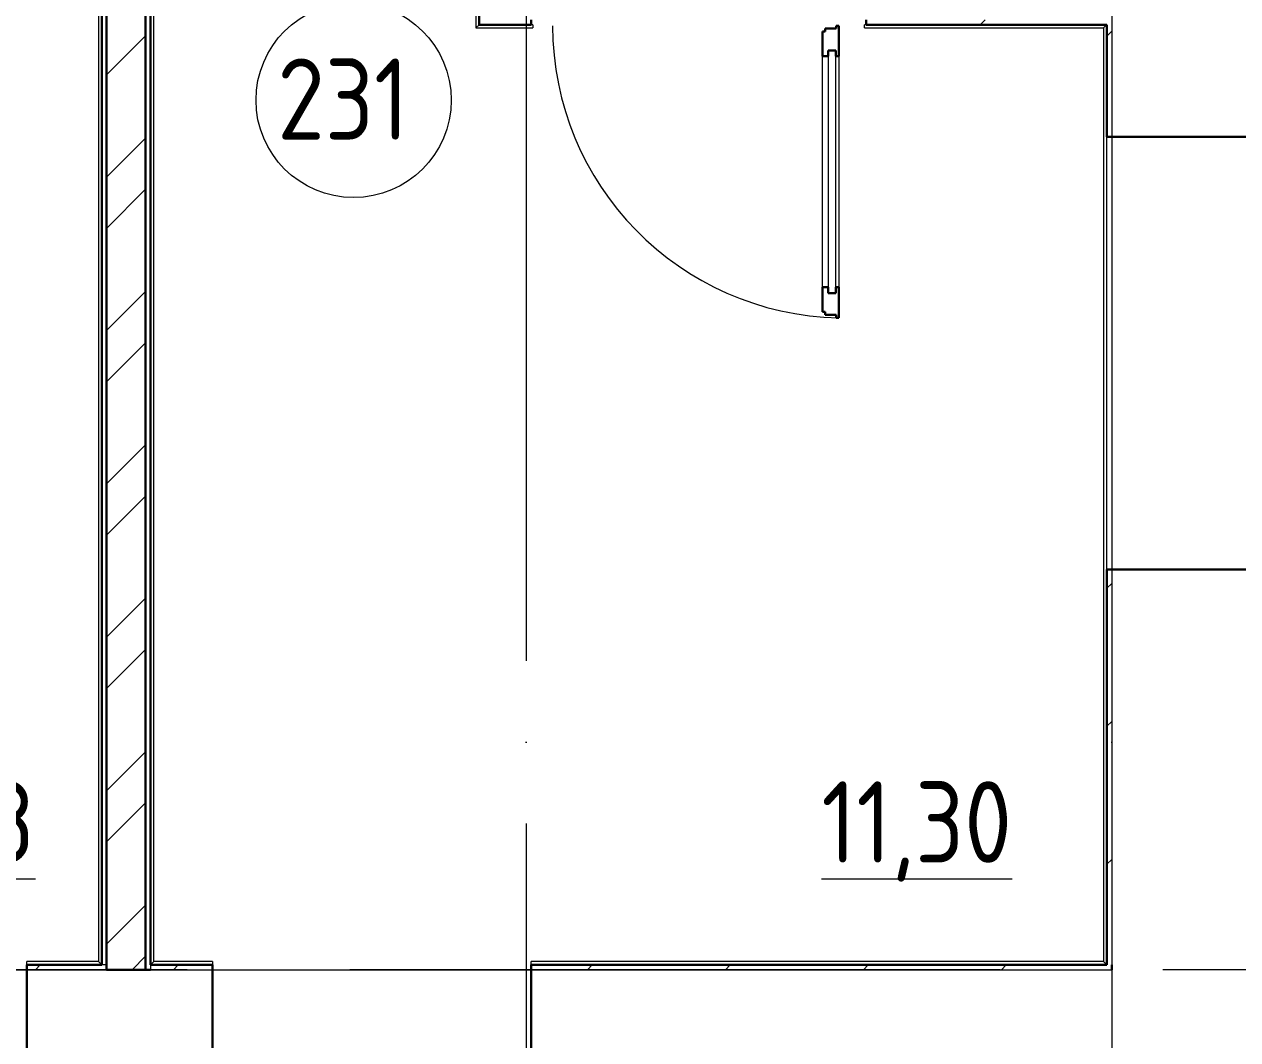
# Model space of a CAD drawing. Header units: millimetres. Extents: x -87434 to 499450, y -468665 to 122144.
# Drawn here: x 134183 to 137914, y 13044 to 16165 of the extents above; entities that cross this region are included whole.
import ezdxf

# ---------------------------------------------------------------- set-up
doc = ezdxf.new("R2010")
doc.units = ezdxf.units.MM
doc.linetypes.add('ADSK_Линия сетки', pattern=[25, 20, -2.5, 0, -2.5])
for name, color, linetype, lineweight in [('Двери', 252, 'Continuous', 9), ('Марки помещений', 252, 'Continuous', 20), ('Ограждение', 252, 'Continuous', 9), ('Оси', 252, 'Continuous', 9), ('Стены внутренние', 7, 'Continuous', 18), ('Стены наружные', 7, 'Continuous', 18), ('Стены штриховка', 252, 'Continuous', 9)]:
    doc.layers.add(name, color=color, linetype=linetype, lineweight=lineweight)
doc.layers.add('Двери открывание', color=7, linetype='Continuous', lineweight=9, true_color=0xc0c0c0)
doc.styles.add('GOST Common_2', font='', dxfattribs={"width": 0.9, "height": 250})
doc.styles.get('GOST Common_2').set_extended_font_data('GOST type B')

# ---------------------------------------------------------------- blocks, each defined once
blk = doc.blocks.new('2 этаж')
at = {"layer": 'Двери', "color": 251, "lineweight": 30, "true_color": 0x636466}
for p, q in [((136679, 16162.7), (136687, 16162.7)), ((136679, 16153.7), (136679, 16162.7)), ((136687, 16162.7), (136687, 16068.7)), ((136637, 16144.7), (136645, 16144.7)), ((136637, 16068.7), (136637, 16144.7)), ((136645, 16144.7), (136645, 16153.7)), ((136645, 16153.7), (136679, 16153.7)), ((136654, 16068.7), (136654, 16086.7)), ((136654, 16086.7), (136678, 16086.7)), ((136678, 16086.7), (136678, 16068.7)), ((136637, 16068.7), (136654, 16068.7)), ((136678, 16068.7), (136687, 16068.7)), ((136637, 15282.7), (136637, 15358.7)), ((136637, 15358.7), (136654, 15358.7)), ((136654, 15358.7), (136654, 15340.7)), ((136654, 15340.7), (136678, 15340.7)), ((136678, 15358.7), (136687, 15358.7)), ((136678, 15340.7), (136678, 15358.7)), ((136687, 15358.7), (136687, 15264.7)), ((136645, 15282.7), (136637, 15282.7)), ((136645, 15273.7), (136645, 15282.7)), ((136679, 15273.7), (136645, 15273.7)), ((136679, 15264.7), (136679, 15273.7)), ((136687, 15264.7), (136679, 15264.7))]:
    blk.add_line(p, q, dxfattribs=at)
at = {"layer": 'Двери', "color": 251, "true_color": 0x636466}
for p, q in [((136654, 16086.7), (136654, 15340.7)), ((136678, 16086.7), (136654, 16086.7)), ((136678, 15340.7), (136678, 16086.7)), ((136637, 15358.7), (136637, 16068.7)), ((136687, 16068.7), (136687, 15358.7)), ((136654, 15340.7), (136678, 15340.7))]:
    blk.add_line(p, q, dxfattribs=at)
at = {"layer": 'Двери открывание', "color": 251, "true_color": 0x636466}
blk.add_arc((136705, 16162.7), 898, 180, 268.8515, dxfattribs=at)
at = {"layer": 'Марки помещений', "color": 251, "true_color": 0x636466}
blk.add_circle((135195.3, 15934.2), 300, dxfattribs=at)
at = {"layer": 'Ограждение', "color": 251, "true_color": 0x636466}
for p, q in [((134411, 18960.7), (134411, 13285.7)), ((134581, 13285.7), (134581, 18960.7)), ((135571, 18960.7), (135571, 16155.7)), ((135571, 16155.7), (135581, 16165.7)), ((135571, 16155.7), (135746, 16155.7)), ((135746, 16165.7), (135741, 16165.7)), ((135746, 16165.7), (135746, 16155.7)), ((136766, 16155.7), (136766, 16165.7)), ((136771, 16165.7), (136766, 16165.7)), ((136766, 16155.7), (137501, 16155.7)), ((137501, 16155.7), (137511, 16165.7)), ((137501, 16155.7), (137501, 13285.7)), ((134191, 13275.7), (134191, 13285.7)), ((134411, 13285.7), (134191, 13285.7)), ((134411, 13285.7), (134421, 13275.7)), ((134581, 13285.7), (134571, 13275.7)), ((134761, 13285.7), (134581, 13285.7)), ((134761, 13285.7), (134761, 13275.7)), ((135741, 13275.7), (135741, 13285.7)), ((137501, 13285.7), (135741, 13285.7)), ((137501, 13285.7), (137511, 13275.7))]:
    blk.add_line(p, q, dxfattribs=at)
at = {"layer": 'Оси', "color": 251, "linetype": 'ADSK_Линия сетки', "ltscale": 100, "true_color": 0x636466}
for p, q in [((135726, 33711.4), (135726, -32265.4)), ((137526, 33711.4), (137526, -32265.4)), ((139683.5, 13260.7), (93565.9, 13260.7))]:
    blk.add_line(p, q, dxfattribs=at)
at = {"layer": 'Стены внутренние', "color": 251, "true_color": 0x636466}
for p, q in [((137526, 16180.7), (137526, 15820.7)), ((137526, 14490.7), (137526, 13275.7)), ((133006, 13260.7), (134191, 13260.7)), ((134571, 13260.7), (137526, 13260.7))]:
    blk.add_line(p, q, dxfattribs=at)
at = {"layer": 'Стены внутренние', "color": 251, "lineweight": 30, "true_color": 0x636466}
for p, q in [((137526, 15820.7), (138228, 15820.7)), ((137526, 14490.7), (138228, 14490.7)), ((134191, 12810.7), (134191, 13260.7)), ((134571, 13260.7), (134436, 13260.7)), ((134761, 12810.7), (134761, 13260.7)), ((135741, 12810.7), (135741, 13260.7)), ((137526, 13260.7), (137526, 13275.7))]:
    blk.add_line(p, q, dxfattribs=at)
at = {"layer": 'Стены наружные', "color": 251, "lineweight": 30, "true_color": 0x636466}
for p, q in [((134556, 13260.7), (134556, 18960.7)), ((134571, 18960.7), (134571, 13275.7)), ((135581, 16165.7), (135581, 18960.7)), ((134421, 18660.7), (134421, 13275.7)), ((134436, 13260.7), (134436, 18660.7)), ((135581, 16165.7), (135741, 16165.7)), ((135741, 16180.7), (135741, 16165.7)), ((136771, 16180.7), (136771, 16165.7)), ((136771, 16165.7), (137511, 16165.7)), ((137511, 16165.7), (137511, 15820.7)), ((137526, 15820.7), (137511, 15820.7)), ((137511, 13275.7), (137511, 14490.7)), ((137526, 14490.7), (137511, 14490.7)), ((134421, 13275.7), (134191, 13275.7)), ((134191, 13260.7), (134191, 13275.7)), ((134761, 13275.7), (134571, 13275.7)), ((134761, 13260.7), (134761, 13275.7)), ((137511, 13275.7), (135741, 13275.7)), ((135741, 13260.7), (135741, 13275.7))]:
    blk.add_line(p, q, dxfattribs=at)
at = {"layer": 'Стены наружные', "color": 251, "linetype": 'Continuous', "lineweight": 9, "true_color": 0x636466}
for p, q in [((137122.1, 16165.7), (137137.1, 16180.7)), ((134436, 16011.3), (134556, 16131.3)), ((137511, 16130.4), (137526, 16145.4)), ((134436, 15696.9), (134556, 15816.9)), ((134436, 15539.8), (134556, 15659.8)), ((134436, 15225.5), (134556, 15345.5)), ((134436, 15068.3), (134556, 15188.3)), ((134436, 14754), (134556, 14874)), ((134436, 14596.9), (134556, 14716.9)), ((137511, 14433.3), (137526, 14448.3)), ((134436, 14282.6), (134556, 14402.6)), ((134436, 14125.4), (134556, 14245.4)), ((137511, 14009), (137526, 14024)), ((134436, 13811.1), (134556, 13931.1)), ((134436, 13653.9), (134556, 13773.9)), ((137511, 13584.8), (137526, 13599.8)), ((134436, 13339.6), (134556, 13459.6)), ((134514.3, 13260.7), (134556, 13302.5)), ((134217.1, 13260.7), (134232.1, 13275.7)), ((134641.4, 13260.7), (134656.4, 13275.7)), ((135914.2, 13260.7), (135929.2, 13275.7)), ((136338.4, 13260.7), (136353.4, 13275.7)), ((136762.7, 13260.7), (136777.7, 13275.7)), ((137187, 13260.7), (137202, 13275.7))]:
    blk.add_line(p, q, dxfattribs=at)
at = {"layer": 'Стены наружные', "color": 251, "true_color": 0x636466}
for p, q in [((137511, 14490.7), (137511, 15820.7)), ((134191, 13260.7), (134436, 13260.7))]:
    blk.add_line(p, q, dxfattribs=at)
at = {"layer": 'Стены штриховка', "color": 251, "true_color": 0x636466}
for p, q in [((134436, 13275.7), (134421, 13275.7)), ((134571, 13275.7), (134571, 13260.7))]:
    blk.add_line(p, q, dxfattribs=at)
at = {"layer": 'Марки помещений', "color": 251, "true_color": 0x636466, "style": 'GOST Common_2', "width": 0.9}
for s, p in [('231', (134960.4, 15811.9)), ('%%U10,28', (133580.9, 13589.9)), ('%%U11,30', (136633.5, 13589.9))]:
    blk.add_text(s, height=250, dxfattribs=at).set_placement(p)

msp = doc.modelspace()

# ---------------------------------------------------------------- block references
msp.add_blockref('2 этаж', (0, -2))

doc.saveas('drawing.dxf')
